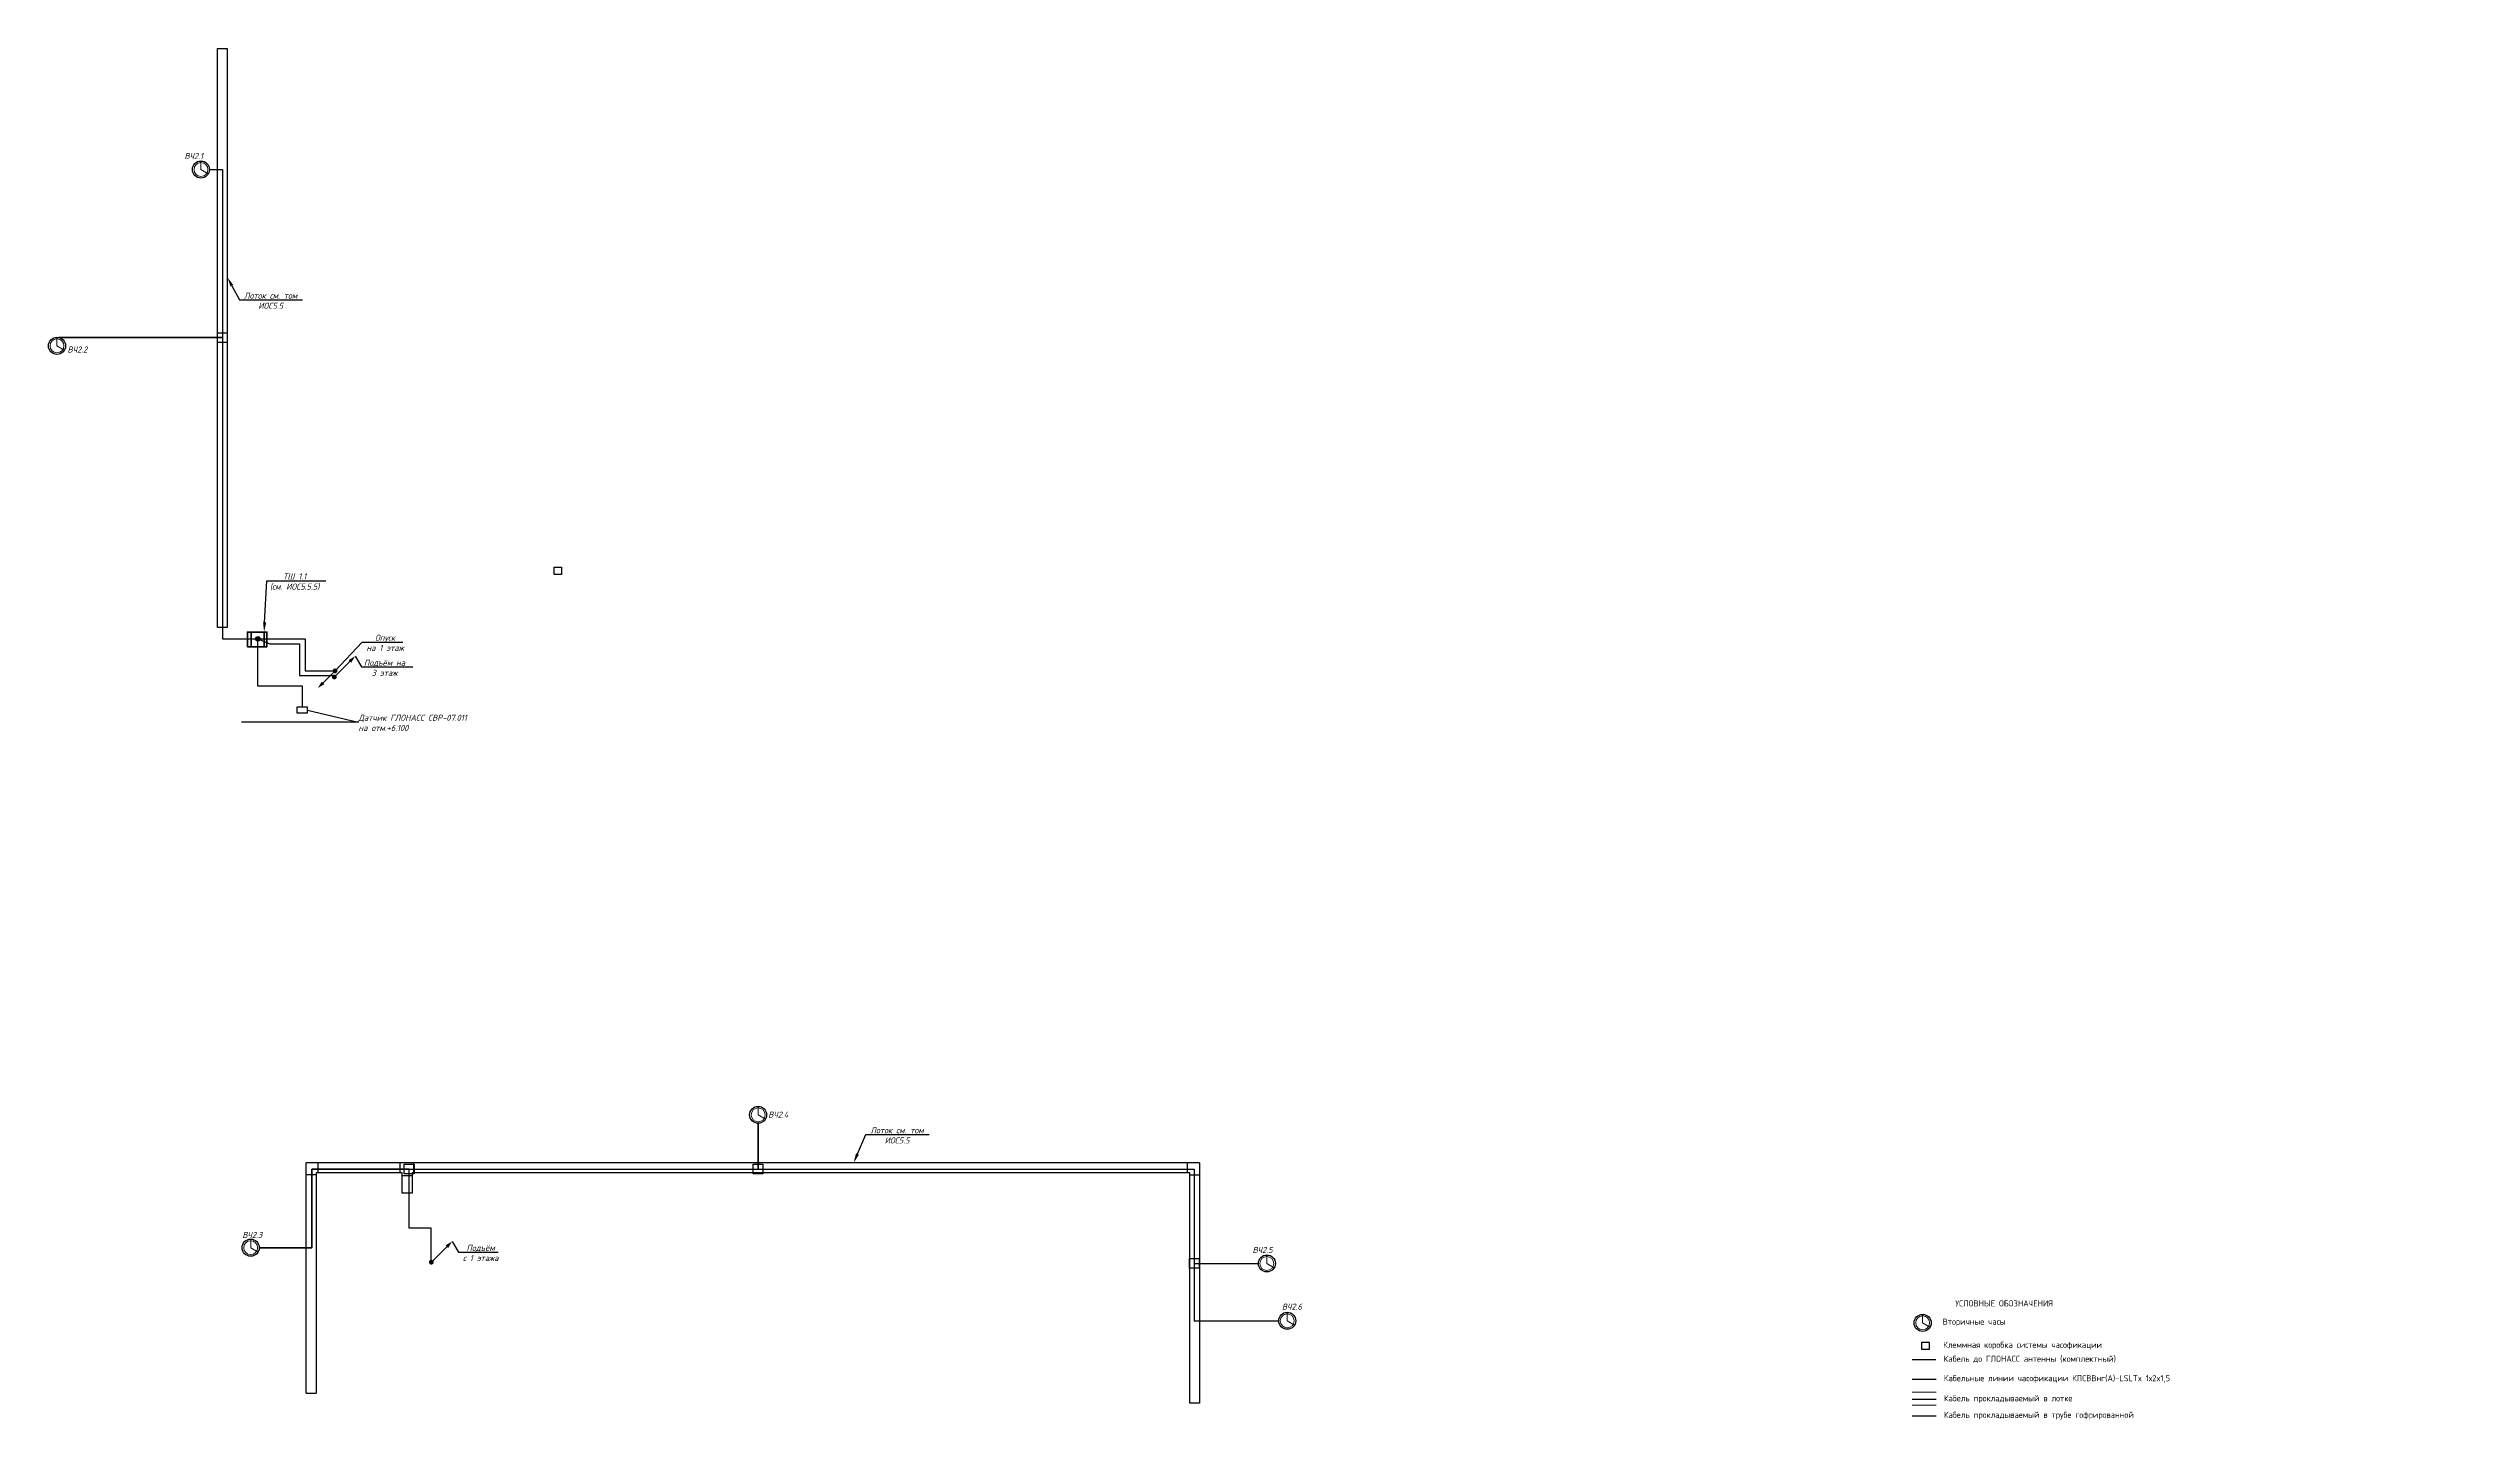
# Model space of a CAD drawing. Extents: x 69291107 to 70108111, y -33487476 to -33099794.
# Drawn here: x 69677564 to 69776991, y -33157490 to -33101255 of the extents above; entities that cross this region are included whole.
import ezdxf
from ezdxf import colors
from ezdxf.entities.mleader import LeaderData, LeaderLine
from ezdxf.enums import TextEntityAlignment as Align
from ezdxf.math import Vec2, Vec3

# ---------------------------------------------------------------- set-up
doc = ezdxf.new("R2010")
doc.units = 0
doc.header["$LTSCALE"] = 100
doc.set_wipeout_variables(frame=1)
doc.layers.add('PDF _СС_ЭЧС_Оборудование', color=1, linetype='Continuous')
doc.layers.add('СС. Текст', color=7, linetype='Continuous')
for name, color, linetype, lineweight in [('АП_АСУ_ОсновнаяТонкая', 7, 'Continuous', 25), ('ОС', 5, 'Continuous', 30), ('СС_ЗВ_Кабель', 1, 'Continuous', 30), ('СС_ЗВ_Оборудование', 1, 'Continuous', 30), ('СС_СКК_Лоток', 170, 'Continuous', 25), ('СС_ЭЧС_Кабель', 180, 'Continuous', 30), ('СС_ЭЧС_Оборудование', 180, 'Continuous', 30)]:
    doc.layers.add(name, color=color, linetype=linetype, lineweight=lineweight)
doc.styles.add('ICOCPEUR', font='isocpeur.ttf')
doc.styles.add('ISOCPEUR', font='isocpeui.ttf', dxfattribs={"height": 250})
doc.styles.add('ISOCPEURNA', font='isocpeui.ttf')
doc.styles.add('UGO', font='isocpeui.ttf')
doc.linetypes.add('Kabl_in_Tube', pattern='A,10,[133,ltypeshp.shx,S=1,R=0,X=0,Y=0],10', length=20)

# ---------------------------------------------------------------- blocks, each defined once
blk = doc.blocks.new('ЧС1')
blk.add_wipeout([(35829.1662902832, 16234.68324565887), (35936.40330886841, 16365.67914867401), (36085.2379322052, 16429.817517280575), (36274.08125495911, 16410.610395431515), (36386.372091293335, 16339.05454921722), (36480.32493400574, 16187.232197761534), (36482.98954963684, 15992.058337211605), (36404.14513206482, 15849.176753044127), (36281.51629257202, 15762.537267684935), (36145.570998192765, 15735.056844255421), (35975.816371917725, 15778.979457855223), (35853.7624912262, 15891.801068305967), (35796.17851829529, 16064.443881988522), (35805.10183334351, 16166.178648948668)])
at = {"linetype": 'Continuous', "lineweight": 0}
for p, q in [((36145.57099819276, 16435.05684425542), (36145.57099819276, 16085.05684425542)), ((36145.57099819276, 16085.05684425542), (36446.38897132874, 15906.14751815796))]:
    blk.add_line(p, q, dxfattribs=at)
at = {"linetype": 'Continuous', "lineweight": 30}
blk.add_circle((36145.57099819276, 16085.05684425542), 350, dxfattribs=at)
at = {"lineweight": 0, "ltscale": 100}
blk.add_circle((36145.57099819276, 16085.05684425542), 284.9486684799176, dxfattribs=at)
blk = doc.blocks.new('Коробка коммутац')
at = {"layer": 'СС_ЭЧС_Оборудование', "color": 18, "true_color": 0x000000}
for p, q in [((-7.275957614183426e-12, 294.7953961880412, -0.5648548055768146), (299.3892579595558, 294.7953961880412)), ((0, 0), (0.001065702279447578, 294.795396188043, -0.5648527949266651)), ((299.3892579595558, 0), (0, 0)), ((299.3892579595522, 294.7953961880412), (299.3892579595558, 0))]:
    blk.add_line(p, q, dxfattribs=at)
blk = doc.blocks.new('соед. коробка')
at = {"layer": 'ОС'}
h = blk.add_hatch(color=0, dxfattribs=at)
h.dxf.hatch_style = 1
h.paths.add_polyline_path([(93.75, 0, 1), (-93.75, 0, 1)])
at = {"layer": 'ОС', "color": 0}
blk.add_circle((0, 0), 93.75, dxfattribs=at)
at = {"layer": 'ОС', "color": 0, "style": 'UGO'}
blk.add_attdef('ПАРАМЕТР', (-187.5, 150), '', height=112.5, dxfattribs=at)
blk = doc.blocks.new('2й этаж')
at = {"layer": 'СС_СКК_Лоток'}
for p, q in [((454799.9797951942, -89345.30532115209), (454799.9797951942, -65597.30990193365)), ((454799.9797951942, -65597.30990193365), (455199.9797951942, -65597.30990193365)), ((455199.9797951942, -65597.30990193365), (455200.9627613682, -89345.2887238368)), ((455200.9627613682, -89345.2887238368), (454799.9797951942, -89345.30532115209)), ((458442.284847307, -120752.1424046472), (458442.284847307, -111307.4277310631)), ((495091.9794228596, -111307.4277310631), (458442.284847307, -111307.4277310631)), ((458924.0810320926, -111707.4277310631), (458924.0810320926, -111307.4277310631)), ((462298.5733893816, -111707.4277310631), (462298.5733893816, -111307.4277310631)), ((462857.9901913199, -111707.4277310631), (462857.9901913199, -111307.4277310631)), ((494607.9794228596, -111707.4277310631), (494607.9794228596, -111307.4277310631)), ((495091.9794228596, -111307.4277310631), (495091.9794228596, -121156.3099019337)), ((458842.284847307, -111802.4689384849), (458442.284847307, -111802.4689384849)), ((462380.9004502789, -111707.4277310631), (458842.284847307, -111707.4277310631)), ((458842.284847307, -111707.4277310631), (458842.284847307, -120752.1424046472)), ((462380.9004502789, -112550.3328681578), (462380.9004502789, -111707.4277310631)), ((462380.9004502789, -111816.7132413633), (462780.9004502789, -111816.7132413633)), ((467288.842804315, -111707.4277310631), (462780.9004502789, -111707.4277310631)), ((462780.9004502789, -111707.4277310631), (462780.9004502789, -112550.3328681578)), ((494691.9794228596, -111707.4277310631), (467288.842804315, -111707.4277310631)), ((494691.9794228596, -121156.3099019337), (494691.9794228596, -111707.4277310631)), ((494691.9794228596, -111802.3099019337), (495091.9794228596, -111802.3099019337)), ((462780.9004502789, -112550.3328681578), (462380.9004502789, -112550.3328681578)), ((458442.284847307, -120752.1424046472), (458842.284847307, -120752.1424046472)), ((495091.9794228596, -121156.3099019337), (494691.9794228596, -121156.3099019337))]:
    blk.add_line(p, q, dxfattribs=at)
blk = doc.blocks.new('*U83')
blk.add_hatch(color=256).paths.add_polyline_path([(-0.7071067811865674, -0.7071067811865532, 1), (0.707106781186539, 0.7071067811865532, 1)])
blk.add_lwpolyline([(-7.07106781186549, -7.071067811865476, 0, 1.5, 0), (-4.949747468305858, -4.949747468305816, 2, 2, 0)], format="xyseb")
at = {"const_width": 0.5}
blk.add_lwpolyline([(-4.949747468305858, -4.949747468305816), (-0.7071067811865674, -0.7071067811865532)], dxfattribs=at)
blk = doc.blocks.new('_None')
blk = doc.blocks.new('*U79')
blk.add_hatch(color=256).paths.add_polyline_path([(-0.7071067811865674, -0.7071067811865532, 1), (0.707106781186539, 0.7071067811865532, 1)])
at = {"const_width": 0.5}
blk.add_lwpolyline([(0.5, 0.5), (6.378679656440351, 6.37867965644033)], dxfattribs=at)
blk.add_lwpolyline([(8.499999999999982, 8.49999999999999, 0, 1.5, 0), (6.378679656440351, 6.37867965644033, 2, 2, 0)], format="xyseb")

msp = doc.modelspace()

# ---------------------------------------------------------------- hatches: boundary and pattern name
at = {"layer": 'СС_ЗВ_Оборудование', "ltscale": 30}
h = msp.add_hatch(dxfattribs=at)
h.set_pattern_fill('ANGLE', color=256, angle=89.99999999999999)
h.set_pattern_definition([(90, (5176070032.278521, -9024469720.264473), (-6.985, 2.138539473011066e-15), [5.08, -1.905]), (180, (5176070032.278521, -9024469720.264473), (-2.566247367613279e-15, -6.985), [5.08, -1.905])])
h.paths.add_polyline_path([(69687761.57194915, -33128270.41725436), (69687761.57194915, -33128399.12399283), (69688188.34380546, -33128399.12399283), (69688188.34380546, -33128270.41725436)])

# ---------------------------------------------------------------- linework, layer by layer
at = {"layer": 'PDF _СС_ЭЧС_Оборудование', "color": 180, "lineweight": 30, "true_color": 0x3f00ff}
for points in [[(69684502.50397553, -33112916.01196271), (69684899.99491552, -33112916.01196271), (69684899.99491552, -33113315.62852271), (69684502.50397553, -33113315.62852271)], [(69692166.10223836, -33147017.17152177), (69692563.59317835, -33147017.17152177), (69692563.59317835, -33147416.78808177), (69692166.10223836, -33147416.78808177)], [(69706484.8496973, -33147017.17152177), (69706882.3406373, -33147017.17152177), (69706882.3406373, -33147416.78808177), (69706484.8496973, -33147416.78808177)], [(69724381.11749282, -33150888.12915853), (69724778.60843281, -33150888.12915853), (69724778.60843281, -33151287.74571853), (69724381.11749282, -33151287.74571853)]]:
    msp.add_lwpolyline(points, close=True, dxfattribs=at)
at = {"layer": 'АП_АСУ_ОсновнаяТонкая', "lineweight": 50}
for p, q in [((69685875.48594244, -33125792.54334125, -4.999999999999952e-09), (69685875.48594244, -33125192.54334125, -4.999999999999952e-09)), ((69686412.08299112, -33125792.54334125, -4.999999999999952e-09), (69686412.08299112, -33125192.54334125, -4.999999999999952e-09))]:
    msp.add_line(p, q, dxfattribs=at)
at = {"layer": 'АП_АСУ_ОсновнаяТонкая', "lineweight": 50, "elevation": -4.999999999999952e-09}
msp.add_lwpolyline([(69685729.67417115, -33125792.54334125), (69686529.67417115, -33125792.54334125), (69686529.67417115, -33125192.54334125), (69685729.67417115, -33125192.54334125)], close=True, dxfattribs=at)
at = {"layer": 'СС_ЗВ_Кабель', "color": 5}
msp.add_line((69754044.30511189, -33156653.09768725), (69755021.75882244, -33156653.09768725), dxfattribs=at)
at = {"layer": 'СС_ЗВ_Кабель', "color": 5, "linetype": 'Kabl_in_Tube', "ltscale": 0.5}
msp.add_line((69754044.30511189, -33157331.88594076), (69755021.75882244, -33157331.88594076), dxfattribs=at)
at = {"layer": 'СС_ЗВ_Оборудование', "ltscale": 30}
msp.add_lwpolyline([(69687761.57194915, -33128270.41725436), (69687761.57194915, -33128510.84674922), (69688188.34380546, -33128510.84674922), (69688188.34380546, -33128270.41725436)], close=True, dxfattribs=at)
at = {"layer": 'СС_СКК_Лоток', "color": 18, "lineweight": 20, "true_color": 0x000000}
for p, q in [((69755021.75882244, -33156366.56496674), (69754044.30511189, -33156366.56496674)), ((69755021.75882244, -33156907.44006072), (69754044.30511189, -33156907.44006072))]:
    msp.add_line(p, q, dxfattribs=at)
at = {"layer": 'СС_ЭЧС_Кабель', "color": 3}
msp.add_line((69754036.72522952, -33155032.90342326), (69755014.17894007, -33155032.90342326), dxfattribs=at)
at = {"layer": 'СС_ЭЧС_Кабель', "color": 5}
msp.add_line((69754042.92181884, -33155828.95537433), (69755020.3755294, -33155828.95537433), dxfattribs=at)
at = {"layer": 'СС_ЭЧС_Кабель', "color": 3}
msp.add_lwpolyline([(69687986.45335497, -33128268.50803489), (69687986.45335497, -33128268.50803489), (69687986.45335497, -33127409.67754686), (69686153.16196354, -33127409.67754686), (69686153.16196354, -33125469.23153178)], dxfattribs=at)
at = {"layer": 'СС_ЭЧС_Кабель'}
for points in [[(69686153.16196354, -33125469.23153178), (69688103.79320468, -33125469.23153178), (69688103.79320468, -33126786.50908168), (69689274.47650217, -33126786.50908168), (69689274.47650217, -33126786.50908168)], [(69686153.16196354, -33125469.23153178), (69686648.84701632, -33125668.24299655), (69687863.55177833, -33125668.24299655), (69687863.55177833, -33126971.06865817), (69689320.6786507, -33126971.06865817)]]:
    msp.add_lwpolyline(points, dxfattribs=at)

# ---------------------------------------------------------------- block references
at = {"layer": 'АП_АСУ_ОсновнаяТонкая'}
msp.add_blockref('соед. коробка', (69686153.16196354, -33125469.23153178, -4.999999999999952e-09), dxfattribs=at)
at = {"layer": 'СС_ЭЧС_Кабель', "color": 7, "xscale": 100, "yscale": 100, "zscale": 100}
for name, p in [('*U83', (69689323.85658424, -33126782.58930289)), ('*U79', (69689292.87966715, -33127036.19713951)), ('*U79', (69693274.9865374, -33151037.84989636))]:
    msp.add_blockref(name, p, dxfattribs=at)
at = {"layer": 'СС_ЭЧС_Оборудование'}
for name, p in [('Коробка коммутац', (69698320.07143341, -33122827.48622897)), ('ЧС1', (69718322.93767293, -33169611.81718345, 1.260244902923428e-08))]:
    msp.add_blockref(name, p, dxfattribs=at)

# ---------------------------------------------------------------- texts
at = {"layer": 'СС. Текст', "insert": (69754963.83009648, -33152601.95866135, 1.260244902923428e-08), "char_height": 250, "width": 5705.291930374369, "attachment_point": 1, "style": 'ICOCPEUR'}
msp.add_mtext('\\pxi-2,l2,sm1.5,qc,t3;УСЛОВНЫЕ ОБОЗНАЧЕНИЯ', dxfattribs=at)
at = {"layer": 'СС. Текст', "char_height": 250, "attachment_point": 1, "style": 'ICOCPEUR'}
for s, insert in [('\\pxi-2,l2,sm1.5,t3; Вторичные часы', (69755129.92229822, -33153349.9314421, 1.260244902923428e-08)), ('\\pxi-2,l2,sm1.5,t3; Клеммная коробка системы часофикации', (69755149.75043431, -33154300.63006677, 1.260244902923428e-08))]:
    msp.add_mtext(s, dxfattribs=dict(at, insert=insert))
for s, width, insert in [('Кабель до ГЛОНАСС антенны (комплектный)', 8635.087618619204, (69755329.62296511, -33154872.74015994, 1.260244902923428e-08)), ('Кабельные линии часофикации КПСВВнг(А)-LSLTx 1х2x1,5', 9833.103035718203, (69755335.81955443, -33155668.79211006, 1.260244902923428e-08)), ('Кабель прокладываемый в лотке', 11279.86049765281, (69755337.20284748, -33156492.93442297, 1.260244902923428e-08)), ('Кабель прокладываемый в трубе гофрированной', 11279.86049765281, (69755337.20284748, -33157171.72267649, 1.260244902923428e-08))]:
    msp.add_mtext_dynamic_manual_height_columns(s, width=width, gutter_width=1, heights=[0], dxfattribs=dict(at, insert=insert))
at = {"layer": 'СС_ЭЧС_Оборудование', "color": 0, "lineweight": 30, "ltscale": 50, "style": 'ISOCPEUR'}
for s, p in [('ВЧ2.1', (69683143.48883826, -33105866.2286301)), ('ВЧ2.2', (69678347.01761372, -33113801.57949033)), ('ВЧ2.4', (69707097.32724933, -33145184.34687298)), ('ВЧ2.3', (69685519.68292013, -33150121.06662138)), ('ВЧ2.5', (69726969.99523512, -33150736.55572705)), ('ВЧ2.6', (69728176.96856822, -33153060.83276946))]:
    msp.add_text(s, height=250, dxfattribs=at).set_placement(p, align=Align.BOTTOM_LEFT)

# ---------------------------------------------------------------- leaders
at = {"layer": 'АП_АСУ_ОсновнаяТонкая'}
ml = msp.add_multileader_mtext('Standard', dxfattribs=at)
ml.set_content('{\\fISOCPEUR|b0|i1|c204|p34;ТШ 1.1 \\P(см. ИОС5.5.5)}', color=256, style='ICOCPEUR')
ml.set_leader_properties()
ml.build(insert=Vec2(0, 0))
ml.multileader.update_dxf_attribs({"text_left_attachment_type": 6, "text_right_attachment_type": 6, "dogleg_length": 100, "arrow_head_size": 400})
ctx = ml.context
ctx.base_point, ctx.char_height, ctx.arrow_head_size, ctx.landing_gap_size, ctx.plane_origin = Vec3(69686630.38721687, -33123084.26324093, -4.999999999999952e-09), 250, 400, 0, Vec3(69690794.68085387, -33125847.68892195, -4.999999999999952e-09)
ctx.left_attachment, ctx.right_attachment, ctx.text_align_type = 6, 6, 1
notes = []
notes.append((ctx, [(1, (1, 1, 0), (69686530.38721687, -33123084.26324093, -4.999999999999952e-09), (1, 0), 100, [(0, [(69686412.08299112, -33125192.54334125, -4.999999999999952e-09)], 0, [])])]))
ctx.mtext.insert, ctx.mtext.width, ctx.mtext.defined_height, ctx.mtext.alignment, ctx.mtext.flow_direction = Vec3(69687665.8985805, -33122784.26324093, -4.999999999999952e-09), 3869.313037769869, 1409.917859556774, 2, 5
at = {"layer": 'СС. Текст', "lineweight": 0}
ml = msp.add_multileader_mtext('Standard', dxfattribs=at)
ml.set_content('{\\fISOCPEUR|b0|i1|c204|p34;\\C256;Датчик ГЛОНАСС СВР-07.011\\Pна отм.+6.100 }', color=7, style='ICOCPEUR')
ml.set_leader_properties(color=256)
ml.build(insert=Vec2(0, 0))
ml.multileader.update_dxf_attribs({"text_left_attachment_type": 6, "text_right_attachment_type": 6, "dogleg_length": 0.1, "arrow_head_size": 0, "scale": 100})
ctx = ml.context
ctx.base_point, ctx.scale, ctx.char_height, ctx.arrow_head_size, ctx.landing_gap_size, ctx.plane_origin = Vec3(69690283.34911142, -33128883.48059059), 100, 250, 0, 0, Vec3(69692017.55394489, -33131864.98799199)
ctx.left_attachment, ctx.right_attachment = 6, 6
notes.append((ctx, [(0, (1, 1, 0), (69690273.34911142, -33128883.48059059), (1, 0), 10, [(0, [(69688188.34380546, -33128390.63200179)], 0, [])])]))
ctx.mtext.insert, ctx.mtext.width, ctx.mtext.flow_direction = Vec3(69690283.34911142, -33128583.48059059), 4178.278509993106, 5
at = {"layer": 'СС_СКК_Лоток', "color": 7}
ml = msp.add_multileader_mtext('Standard', dxfattribs=at)
ml.set_content('Лоток см. том ИОС5.5', color=7, style='ISOCPEURNA')
ml.set_leader_properties()
ml.build(insert=Vec2(0, 0))
ml.multileader.update_dxf_attribs({"text_left_attachment_type": 6, "text_right_attachment_type": 6, "dogleg_length": 100, "arrow_head_size": 400})
ctx = ml.context
ctx.base_point, ctx.char_height, ctx.arrow_head_size, ctx.landing_gap_size, ctx.plane_origin = Vec3(69685501.74492721, -33111566.44040209), 250, 400, 0, Vec3(69691439.48877998, -33112757.09834209)
ctx.left_attachment, ctx.right_attachment, ctx.text_align_type = 6, 6, 1
notes.append((ctx, [(1, (1, 1, 0), (69685401.74492721, -33111566.44040209), (1, 0), 100, [(0, [(69684900.73055948, -33110633.9366392)], 0, [])])]))
ctx.mtext.insert, ctx.mtext.width, ctx.mtext.alignment, ctx.mtext.flow_direction = Vec3(69686681.66916963, -33111266.44040209), 2467.273733857088, 2, 5
ml = msp.add_multileader_mtext('Standard', dxfattribs=at)
ml.set_content('Лоток см. том ИОС5.5', color=7, style='ISOCPEURNA')
ml.set_leader_properties()
ml.build(insert=Vec2(0, 0))
ml.multileader.update_dxf_attribs({"text_left_attachment_type": 6, "text_right_attachment_type": 6, "dogleg_length": 100, "arrow_head_size": 400})
ctx = ml.context
ctx.base_point, ctx.char_height, ctx.arrow_head_size, ctx.landing_gap_size, ctx.plane_origin = Vec3(69711204.49626316, -33145801.18674025), 250, 400, 0, Vec3(69717142.24011593, -33146991.84468025)
ctx.left_attachment, ctx.right_attachment, ctx.text_align_type = 6, 6, 1
notes.append((ctx, [(1, (1, 1, 0), (69711104.49626316, -33145801.18674025), (1, 0), 100, [(0, [(69710603.48189543, -33146965.32113915)], 0, [])])]))
ctx.mtext.insert, ctx.mtext.width, ctx.mtext.alignment, ctx.mtext.flow_direction = Vec3(69712384.42050558, -33145501.18674025), 2467.273733857088, 2, 5
at = {"layer": 'СС_ЭЧС_Кабель', "color": 7, "lineweight": 0}
ml = msp.add_multileader_mtext('Standard', dxfattribs=at)
ml.set_content('Опуск\\Pна 1 этаж', color=7, style='ISOCPEUR')
ml.set_leader_properties()
ml.set_arrow_properties(name='NONE')
ml.build(insert=Vec2(0, 0))
ml.multileader.update_dxf_attribs({"text_left_attachment_type": 6, "text_right_attachment_type": 6, "dogleg_length": 100, "arrow_head_size": 400})
ctx = ml.context
ctx.base_point, ctx.char_height, ctx.arrow_head_size, ctx.landing_gap_size, ctx.plane_origin = Vec3(69690540.85492992, -33125599.67397637), 250, 400, 0, Vec3(69698188.52308975, -33127156.39394632)
ctx.left_attachment, ctx.right_attachment, ctx.text_align_type = 6, 6, 1
notes.append((ctx, [(1, (1, 1, 0), (69690440.85492992, -33125599.67397637), (1, 0), 100, [(0, [(69689330.87344141, -33126784.91080501)], 0, [])])]))
ctx.mtext.insert, ctx.mtext.width, ctx.mtext.alignment, ctx.mtext.flow_direction = Vec3(69691376.08220266, -33125299.67397637), 1991.196945939679, 2, 5
ml = msp.add_multileader_mtext('Standard', dxfattribs=at)
ml.set_content('Подъём на 3 этаж', color=7, style='ISOCPEUR')
ml.set_leader_properties()
ml.set_arrow_properties(name='NONE')
ml.build(insert=Vec2(0, 0))
ml.multileader.update_dxf_attribs({"text_left_attachment_type": 6, "text_right_attachment_type": 6, "dogleg_length": 100, "arrow_head_size": 400})
ctx = ml.context
ctx.base_point, ctx.char_height, ctx.arrow_head_size, ctx.landing_gap_size, ctx.plane_origin = Vec3(69690509.87801284, -33126623.73225504), 250, 400, 0, Vec3(69698157.54617266, -33128180.45222499)
ctx.left_attachment, ctx.right_attachment, ctx.text_align_type = 6, 6, 1
notes.append((ctx, [(1, (1, 1, 0), (69690409.87801284, -33126623.73225504), (1, 0), 100, [(0, [(69690142.87966715, -33126186.19713951)], 0, [])])]))
ctx.mtext.insert, ctx.mtext.width, ctx.mtext.alignment, ctx.mtext.flow_direction = Vec3(69691352.4916492, -33126323.73225504), 1991.196945939679, 2, 5
ml = msp.add_multileader_mtext('Standard', dxfattribs=at)
ml.set_content('Подъём \\Pс 1 этажа', color=7, style='ISOCPEUR')
ml.set_leader_properties()
ml.set_arrow_properties(name='NONE')
ml.build(insert=Vec2(0, 0))
ml.multileader.update_dxf_attribs({"text_left_attachment_type": 6, "text_right_attachment_type": 6, "dogleg_length": 100, "arrow_head_size": 400})
ctx = ml.context
ctx.base_point, ctx.char_height, ctx.arrow_head_size, ctx.landing_gap_size, ctx.plane_origin = Vec3(69694491.98488308, -33150625.38501189), 250, 400, 0, Vec3(69702139.65304291, -33152182.10498184)
ctx.left_attachment, ctx.right_attachment, ctx.text_align_type = 6, 6, 1
notes.append((ctx, [(1, (1, 1, 0), (69694391.98488308, -33150625.38501189), (1, 0), 100, [(0, [(69694124.9865374, -33150187.84989636)], 0, [])])]))
ctx.mtext.insert, ctx.mtext.width, ctx.mtext.alignment, ctx.mtext.flow_direction = Vec3(69695297.85609521, -33150325.38501189), 1991.196945939679, 2, 5
for ctx, leaders in notes:
    for number, flags, end, landing, length, lines in leaders:
        leader = LeaderData()
        leader.index, (leader.has_last_leader_line, leader.has_dogleg_vector, leader.attachment_direction) = number, flags
        leader.last_leader_point, leader.dogleg_vector, leader.dogleg_length = Vec3(end), Vec3(landing), length
        for number, points, colour, breaks in lines:
            line = LeaderLine()
            line.index, line.vertices, line.color, line.breaks = number, Vec3.list(points), colors.encode_raw_color(colour), breaks
            leader.lines.append(line)
        ctx.leaders.append(leader)

# ---------------------------------------------------------------- next in the draw order: block references
at = {"layer": 'СС_ЭЧС_Кабель'}
msp.add_blockref('Коробка коммутац', (69754432.4216961, -33154614.93711163), dxfattribs=at)
at = {"layer": 'СС_ЭЧС_Оборудование'}
for p in [(69647676.2502207, -33122304.4253035), (69641768.41305287, -33129535.58984166), (69670538.0241691, -33161076.23821653), (69649715.65053307, -33166526.69081612), (69691415.35443, -33167172.99428278), (69692249.89443465, -33169525.18717166)]:
    msp.add_blockref('ЧС1', p, dxfattribs=at)

# ---------------------------------------------------------------- next in the draw order: linework, layer by layer
at = {"layer": 'СС_ЭЧС_Кабель'}
for points in [[(69684171.8212189, -33106219.36845924), (69684701.24944551, -33106219.36845924), (69684701.24944551, -33113115.82024271), (69677987.75788887, -33113115.82024271), (69684701.24944551, -33113115.82024271), (69684701.24944551, -33125469.23153178), (69686153.16196354, -33125469.23153178)], [(69693266.59173831, -33151050.06105867), (69693266.59173831, -33149637.87499669), (69692364.84770834, -33149637.87499669), (69692364.84770834, -33147216.97980177), (69688367.56812224, -33147216.97980177), (69688367.56812225, -33150441.63397186), (69686211.22153126, -33150441.63397186), (69688367.56812225, -33150441.63397185), (69688367.56812225, -33147216.97980177), (69706683.5951673, -33147216.97980177), (69706683.5951673, -33145341.18137227), (69706683.5951673, -33147216.97980177), (69724579.86296281, -33147216.97980177), (69724579.86296281, -33151087.93743853), (69727211.5329483, -33151108.55040079), (69724579.86296281, -33151087.93743853), (69724579.86296281, -33153440.13032741), (69728045.46543284, -33153440.13032741)]]:
    msp.add_lwpolyline(points, dxfattribs=at)

# ---------------------------------------------------------------- next in the draw order: block references
msp.add_blockref('2й этаж', (69229700.30878907, -33035657.89340809))

doc.saveas('drawing.dxf')
